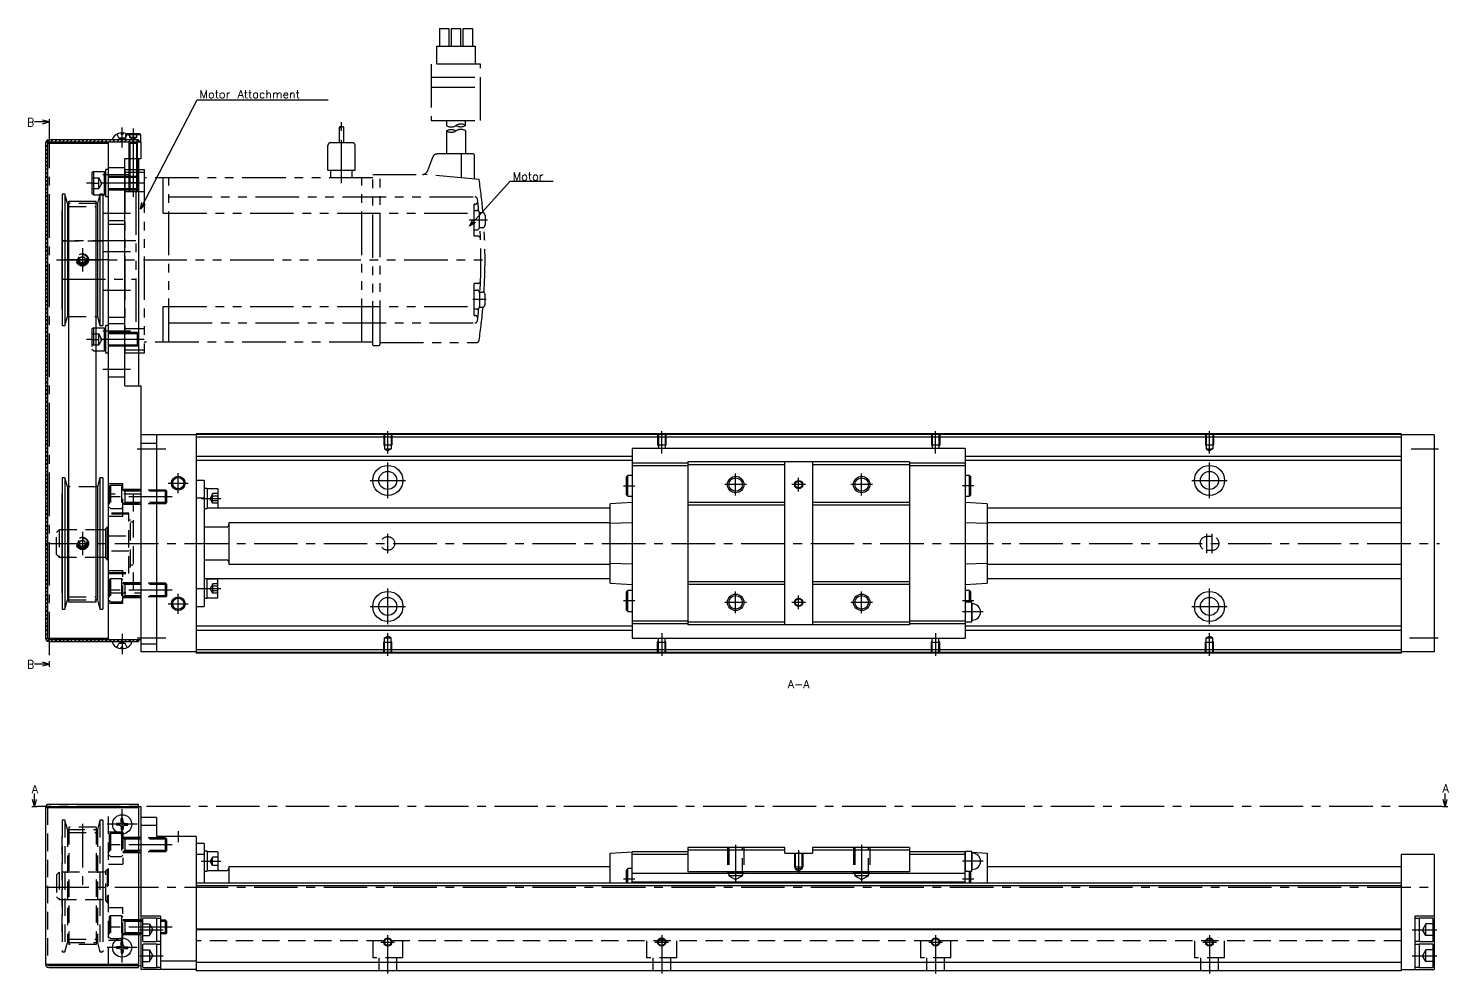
# Model space of a CAD drawing. Extents: x -2 to 836, y -8 to 353.
# Drawn here: x 317 to 836, y 8 to 353 of the extents above; entities that cross this region are included whole.
import ezdxf

# ---------------------------------------------------------------- set-up
doc = ezdxf.new("R2010")
doc.units = 0
doc.header["$LTSCALE"] = 0.5
for name, pattern in [('CENTER', [50.8, 31.75, -6.35, 6.35, -6.35]), ('DASHED', [19.05, 12.7, -6.35]), ('PHANTOM', [63.5, 31.75, -6.35, 6.35, -6.35, 6.35, -6.35])]:
    doc.linetypes.add(name, pattern=pattern)
for name, color, linetype in [('MSM_CENTER', 1, 'CENTER'), ('MSM_CONTINUOUS', 7, 'CONTINUOUS'), ('MSM_DASHED', 4, 'DASHED'), ('MSM_IMAGINARY', 6, 'PHANTOM'), ('MSM_NARROW', 5, 'CONTINUOUS'), ('MSM_PART_NUMBER', 7, 'CONTINUOUS')]:
    doc.layers.add(name, color=color, linetype=linetype)
doc.styles.get("Standard").update_dxf_attribs({"font": 'txt.shx', "height": 3, "bigfont": 'bigfont.shx'})

msp = doc.modelspace()

# ---------------------------------------------------------------- linework, layer by layer
at = {"layer": 'MSM_CENTER'}
for p, q in [((325.07, 318.37), (325.07, 122.5)), ((351.67, 310), (351.67, 317.37)), ((355.67, 317), (355.67, 295)), ((359.67, 297), (338.67, 297)), ((354.67, 300), (344.67, 300)), ((344.67, 286), (354.67, 286)), ((337.17, 273.25), (337.17, 264.75)), ((354.67, 272), (344.67, 272)), ((346.67, 269), (327.67, 269)), ((344.67, 258), (354.67, 258)), ((359.67, 240), (338.67, 240)), ((354.67, 243), (344.67, 243)), ((354.67, 229), (344.67, 229)), ((448.67, 198.29), (448.67, 206.5)), ((548.67, 198.29), (548.67, 206.5)), ((648.67, 198.29), (648.67, 206.5)), ((748.67, 198.29), (748.67, 206.5)), ((357.17, 200), (367.67, 200)), ((822.34, 200), (832.29, 200)), ((448.67, 182), (448.67, 195)), ((748.67, 182), (748.67, 195)), ((368.54, 187.5), (375.79, 187.5)), ((372.17, 183.87), (372.17, 191.12)), ((442.17, 188.5), (455.16, 188.5)), ((579.67, 187), (571.67, 187)), ((575.67, 183), (575.67, 191)), ((601.17, 187), (596.17, 187)), ((598.67, 184.5), (598.67, 189.5)), ((625.67, 187), (617.67, 187)), ((621.67, 183), (621.67, 191)), ((742.17, 188.5), (755.17, 188.5)), ((369.97, 182.5), (344.67, 182.5)), ((380.67, 181.95), (387.67, 181.95)), ((534.77, 186.5), (538.87, 186.5)), ((662.57, 186.5), (658.47, 186.5)), ((337.17, 169.75), (337.17, 161.25)), ((448.67, 162), (448.67, 169)), ((747.67, 162), (747.67, 169)), ((749.67, 162), (749.67, 169)), ((323.67, 165.5), (832.67, 165.5)), ((369.97, 148.5), (344.67, 148.5)), ((372.17, 139.87), (372.17, 147.12)), ((380.67, 149.05), (387.67, 149.05)), ((448.67, 136), (448.67, 149)), ((575.67, 140), (575.67, 148)), ((598.67, 141.5), (598.67, 146.5)), ((621.67, 140), (621.67, 148)), ((748.67, 136), (748.67, 149)), ((368.54, 143.5), (375.79, 143.5)), ((442.17, 142.5), (455.17, 142.5)), ((538.87, 144.5), (534.77, 144.5)), ((579.67, 144), (571.67, 144)), ((601.17, 144), (596.17, 144)), ((625.67, 144), (617.67, 144)), ((662.57, 144.5), (658.47, 144.5)), ((666.07, 140.5), (658.47, 140.5)), ((742.17, 142.5), (755.17, 142.5)), ((351.67, 132.5), (351.67, 125.13)), ((357.17, 131), (367.67, 131)), ((448.67, 124.5), (448.67, 132.71)), ((548.67, 132.71), (548.67, 124.5)), ((648.67, 132.71), (648.67, 124.5)), ((748.67, 124.5), (748.67, 132.71)), ((821.67, 131), (832.17, 131)), ((833.67, 69.5), (320.67, 69.5)), ((351.67, 57.5), (351.67, 68.5)), ((337.17, 63.12), (337.17, 38.5)), ((357.17, 63), (346.17, 63)), ((372.17, 60.5), (372.17, 56.5)), ((369.97, 55.5), (344.67, 55.5)), ((575.67, 55.5), (575.67, 41.8)), ((598.67, 53.5), (598.67, 45)), ((621.67, 55.5), (621.67, 41.8)), ((380.67, 49.5), (387.67, 49.5)), ((666.07, 49.5), (658.47, 49.5)), ((538.87, 43), (534.77, 43)), ((662.57, 43), (658.47, 43)), ((323.67, 40), (830.67, 40)), ((369.97, 25.5), (344.67, 25.5)), ((351.67, 12.5), (351.67, 23.5)), ((358.17, 24.5), (366.67, 24.5)), ((448.67, 8.5), (448.67, 22.5)), ((548.67, 22.5), (548.67, 8.5)), ((648.67, 22.5), (648.67, 8.5)), ((748.67, 22.5), (748.67, 8.5)), ((822.67, 24.5), (831.67, 24.5)), ((357.17, 18), (346.17, 18)), ((446.17, 20), (451.17, 20)), ((546.17, 20), (551.17, 20)), ((646.17, 20), (651.17, 20)), ((746.17, 20), (751.17, 20)), ((358.17, 15), (366.67, 15)), ((822.67, 15), (831.67, 15))]:
    msp.add_line(p, q, dxfattribs=at)
at = {"layer": 'MSM_CONTINUOUS', "extrusion": (0, 0, -1)}
for p, q in [((325.07, 319.37), (319.71, 319.37)), ((325.07, 319.37), (322.57, 320.04)), ((322.57, 318.7), (325.07, 319.37)), ((325.07, 121.5), (319.71, 121.5)), ((325.07, 121.5), (322.57, 122.17)), ((322.57, 120.83), (325.07, 121.5))]:
    msp.add_line(p, q, dxfattribs=at)
at = {"layer": 'MSM_CONTINUOUS'}
for p, q in [((325.07, 320.37), (325.07, 318.37)), ((323.67, 311.6), (323.67, 130.9)), ((324.47, 311.6), (324.47, 130.9)), ((324.47, 311.6), (346.67, 311.6)), ((357.67, 312.8), (324.87, 312.8)), ((358.67, 312), (324.87, 312)), ((346.67, 130.5), (346.67, 312)), ((348.2, 313.16), (348.17, 312.8)), ((351.34, 315.29), (351.36, 314.8)), ((351.98, 314.8), (351.36, 314.8)), ((352, 315.29), (351.98, 314.8)), ((358.12, 315), (353.41, 315)), ((358.42, 314.7), (353.93, 314.7)), ((355.13, 313.16), (355.17, 312.8)), ((357.67, 312.8), (357.67, 312)), ((357.67, 312.3), (358.42, 312.3)), ((358.12, 315), (358.42, 314.7)), ((358.12, 312), (358.42, 312.3)), ((358.42, 314.7), (358.42, 312.3)), ((358.67, 306), (358.67, 312)), ((352.67, 223), (352.67, 306)), ((352.67, 306), (358.67, 306)), ((354.17, 306), (354.17, 299.5)), ((357.17, 306), (357.17, 299.5)), ((357.67, 306), (357.67, 223)), ((341.17, 301.25), (340.67, 300.75)), ((340.67, 300.75), (340.67, 293.25)), ((341.17, 301.25), (341.17, 292.75)), ((341.17, 301.25), (345.17, 301.25)), ((345.17, 301.25), (345.17, 292.75)), ((345.17, 301.25), (345.67, 300.75)), ((345.67, 292), (345.67, 302)), ((346.67, 302), (345.67, 302)), ((357.23, 299.5), (352.67, 299.5)), ((357.23, 294.5), (357.23, 299.5)), ((357.67, 299.07), (357.23, 299.5)), ((329.73, 293), (329.73, 245)), ((330.76, 293), (329.73, 293)), ((330.76, 293), (330.76, 245)), ((331.67, 289.62), (330.76, 293)), ((332.17, 144.07), (332.17, 290.43)), ((332.17, 290.43), (342.17, 290.43)), ((341.17, 292.75), (340.67, 293.25)), ((341.17, 292.75), (343.5, 292.75)), ((342.17, 144.07), (342.17, 290.43)), ((343.57, 293), (342.67, 289.62)), ((343.57, 293), (343.57, 245)), ((344.61, 293), (343.57, 293)), ((344.61, 293), (344.61, 245)), ((344.61, 292.75), (345.17, 292.75)), ((345.17, 292.75), (345.67, 293.25)), ((346.67, 292), (345.67, 292)), ((357.23, 294.5), (352.67, 294.5)), ((357.23, 294.5), (357.67, 294.93)), ((329.67, 287), (329.67, 251)), ((329.73, 287), (329.67, 287)), ((331.67, 289.62), (331.67, 248.37)), ((332.17, 289.62), (331.67, 289.62)), ((342.67, 289.62), (342.17, 289.62)), ((342.67, 289.62), (342.67, 248.37)), ((344.67, 287), (344.61, 287)), ((344.67, 287), (344.67, 251)), ((329.67, 251), (329.73, 251)), ((344.61, 251), (344.67, 251)), ((329.73, 245), (330.76, 245)), ((330.76, 245), (331.67, 248.37)), ((331.67, 248.37), (332.17, 248.37)), ((342.17, 248.37), (342.67, 248.37)), ((342.17, 244.25), (345.17, 244.25)), ((342.67, 248.37), (343.57, 245)), ((343.57, 245), (344.61, 245)), ((345.17, 244.25), (345.17, 235.75)), ((345.17, 244.25), (345.67, 243.75)), ((345.67, 235), (345.67, 245)), ((346.67, 245), (345.67, 245)), ((357.23, 242.5), (352.67, 242.5)), ((357.67, 242.07), (357.23, 242.5)), ((357.23, 237.5), (357.23, 242.5)), ((342.17, 235.75), (345.17, 235.75)), ((345.17, 235.75), (345.67, 236.25)), ((346.67, 235), (345.67, 235)), ((357.23, 237.5), (352.67, 237.5)), ((357.23, 237.5), (357.67, 237.93)), ((352.67, 223), (358.67, 223)), ((358.67, 125.9), (358.67, 223)), ((378.67, 205.1), (358.67, 205.1)), ((364.17, 205.1), (364.17, 125.9)), ((378.67, 205.5), (378.67, 125.5)), ((818.67, 205.5), (378.67, 205.5)), ((818.67, 205.3), (378.67, 205.3)), ((818.67, 204.3), (378.67, 204.3)), ((818.67, 205.5), (818.67, 125.5)), ((830.67, 205.1), (818.67, 205.1)), ((830.67, 205.1), (830.67, 125.9)), ((358.67, 202.1), (364.17, 202.1)), ((537.87, 197.25), (378.67, 197.25)), ((537.87, 200.1), (537.87, 130.9)), ((659.47, 200.1), (537.87, 200.1)), ((659.47, 200.1), (659.47, 130.9)), ((818.67, 197.25), (659.47, 197.25)), ((537.87, 195.75), (378.67, 195.75)), ((558.17, 194.85), (537.87, 194.85)), ((558.17, 193.85), (537.87, 193.85)), ((639.17, 195.25), (558.17, 195.25)), ((558.17, 195.25), (558.17, 135.75)), ((593.57, 194.25), (558.17, 194.25)), ((593.57, 135.75), (593.57, 195.25)), ((603.77, 195.25), (603.77, 135.75)), ((639.17, 194.25), (603.77, 194.25)), ((639.17, 195.25), (639.17, 135.75)), ((659.47, 194.85), (639.17, 194.85)), ((659.47, 193.85), (639.17, 193.85)), ((818.67, 195.75), (659.47, 195.75)), ((329.73, 189.5), (329.73, 141.5)), ((330.76, 189.5), (329.73, 189.5)), ((330.76, 189.5), (330.76, 141.5)), ((331.67, 186.12), (330.76, 189.5)), ((343.57, 189.5), (342.67, 186.12)), ((343.57, 189.5), (343.57, 141.5)), ((344.61, 189.5), (343.57, 189.5)), ((344.61, 189.5), (344.61, 141.5)), ((381.67, 188.5), (378.67, 188.5)), ((381.67, 188.5), (381.67, 142.5)), ((536.27, 190.3), (535.77, 189.8)), ((535.77, 183.2), (535.77, 189.8)), ((536.27, 182.7), (536.27, 190.3)), ((537.87, 190.3), (536.27, 190.3)), ((661.07, 190.3), (659.47, 190.3)), ((661.57, 189.8), (661.07, 190.3)), ((661.07, 182.7), (661.07, 190.3)), ((661.57, 183.2), (661.57, 189.8)), ((329.67, 183.5), (329.67, 147.5)), ((329.73, 183.5), (329.67, 183.5)), ((331.67, 186.12), (331.67, 144.87)), ((332.17, 186.12), (331.67, 186.12)), ((342.67, 186.12), (342.17, 186.12)), ((342.67, 186.12), (342.67, 144.87)), ((344.67, 183.5), (344.61, 183.5)), ((344.67, 183.5), (344.67, 147.5)), ((381.67, 182.02), (378.67, 182.02)), ((382.67, 185.6), (381.67, 185.6)), ((382.67, 185.6), (382.67, 178.3)), ((386.67, 185.45), (382.67, 185.45)), ((386.67, 185.45), (386.67, 178.45)), ((535.77, 183.2), (536.27, 182.7)), ((536.27, 182.7), (537.87, 182.7)), ((659.47, 182.7), (661.07, 182.7)), ((661.07, 182.7), (661.57, 183.2)), ((381.67, 178.3), (382.67, 178.3)), ((382.67, 178.45), (386.67, 178.45)), ((529.87, 178.43), (382.67, 178.43)), ((537.87, 180.5), (529.87, 179.94)), ((529.87, 151.06), (529.87, 179.94)), ((593.57, 180.5), (558.17, 180.5)), ((593.57, 179.5), (558.17, 179.5)), ((639.17, 180.5), (603.77, 180.5)), ((639.17, 179.5), (603.77, 179.5)), ((667.47, 179.94), (659.47, 180.5)), ((667.47, 179.94), (667.47, 151.06)), ((818.67, 178.43), (667.47, 178.43)), ((346.17, 171.5), (345.67, 171)), ((346.17, 171.5), (346.17, 159.5)), ((346.67, 171.5), (346.17, 171.5)), ((389.67, 171.5), (381.67, 171.5)), ((390.67, 173), (390.67, 158)), ((529.87, 173), (390.67, 173)), ((537.87, 172.98), (529.87, 172.73)), ((667.47, 172.73), (659.47, 172.98)), ((818.67, 173), (667.47, 173)), ((345.67, 170.5), (344.67, 170.5)), ((345.67, 160), (345.67, 171)), ((344.67, 160.5), (345.67, 160.5)), ((345.67, 160), (346.17, 159.5)), ((346.17, 159.5), (346.67, 159.5)), ((381.67, 159.5), (389.67, 159.5)), ((390.67, 158), (529.87, 158)), ((529.87, 158.27), (537.87, 158.02)), ((659.47, 158.02), (667.47, 158.27)), ((667.47, 158), (818.67, 158)), ((381.67, 152.7), (382.67, 152.7)), ((382.67, 145.4), (382.67, 152.7)), ((529.87, 152.57), (382.67, 152.57)), ((382.67, 152.55), (386.67, 152.55)), ((386.67, 145.55), (386.67, 152.55)), ((529.87, 151.06), (537.87, 150.5)), ((593.57, 151.5), (558.17, 151.5)), ((593.57, 150.5), (558.17, 150.5)), ((639.17, 151.5), (603.77, 151.5)), ((639.17, 150.5), (603.77, 150.5)), ((659.47, 150.5), (667.47, 151.06)), ((818.67, 152.57), (667.47, 152.57)), ((329.67, 147.5), (329.73, 147.5)), ((344.61, 147.5), (344.67, 147.5)), ((381.67, 148.98), (378.67, 148.98)), ((382.67, 145.4), (381.67, 145.4)), ((386.67, 145.55), (382.67, 145.55)), ((536.27, 148.3), (535.77, 147.8)), ((535.77, 141.2), (535.77, 147.8)), ((536.27, 140.7), (536.27, 148.3)), ((537.87, 148.3), (536.27, 148.3)), ((661.07, 148.3), (659.47, 148.3)), ((661.57, 147.8), (661.07, 148.3)), ((661.07, 144.1), (661.07, 148.3)), ((661.57, 144.1), (661.57, 147.8)), ((329.73, 141.5), (330.76, 141.5)), ((330.76, 141.5), (331.67, 144.87)), ((331.67, 144.87), (332.17, 144.87)), ((342.17, 144.07), (332.17, 144.07)), ((342.67, 144.87), (342.17, 144.87)), ((342.67, 144.87), (343.57, 141.5)), ((343.57, 141.5), (344.61, 141.5)), ((378.67, 142.5), (381.67, 142.5)), ((535.77, 141.2), (536.27, 140.7)), ((536.27, 140.7), (537.87, 140.7)), ((659.63, 144.1), (659.47, 143.5)), ((659.63, 136.9), (659.63, 144.1)), ((661.91, 144.1), (659.63, 144.1)), ((661.91, 136.9), (661.91, 144.1)), ((662.07, 143.5), (661.91, 144.1)), ((662.07, 137.5), (662.07, 143.5)), ((537.87, 135.25), (378.67, 135.25)), ((558.17, 137.15), (537.87, 137.15)), ((558.17, 136.15), (537.87, 136.15)), ((593.57, 136.75), (558.17, 136.75)), ((639.17, 135.75), (558.17, 135.75)), ((639.17, 136.75), (603.77, 136.75)), ((659.47, 137.15), (639.17, 137.15)), ((659.47, 136.15), (639.17, 136.15)), ((659.47, 137.5), (659.63, 136.9)), ((818.67, 135.25), (659.47, 135.25)), ((659.63, 136.9), (661.91, 136.9)), ((661.91, 136.9), (662.07, 137.5)), ((324.47, 130.9), (346.67, 130.9)), ((324.87, 130.5), (358.67, 130.5)), ((324.87, 129.7), (357.67, 129.7)), ((348.2, 129.34), (348.17, 129.7)), ((355.13, 129.34), (355.17, 129.7)), ((357.67, 130.5), (357.67, 129.7)), ((537.87, 133.75), (378.67, 133.75)), ((537.87, 130.9), (659.47, 130.9)), ((818.67, 133.75), (659.47, 133.75)), ((351.34, 127.21), (351.36, 127.7)), ((351.98, 127.7), (351.36, 127.7)), ((352, 127.21), (351.98, 127.7)), ((358.67, 128.9), (364.17, 128.9)), ((378.67, 125.9), (358.67, 125.9)), ((818.67, 126.7), (378.67, 126.7)), ((818.67, 125.7), (378.67, 125.7)), ((818.67, 125.5), (378.67, 125.5)), ((830.67, 125.9), (818.67, 125.9)), ((325.07, 122.5), (325.07, 120.5)), ((319.67, 69.5), (319.67, 74.23)), ((834.67, 69.5), (834.67, 74.23)), ((318.67, 69.5), (320.67, 69.5)), ((319.67, 69.5), (319, 72)), ((320.34, 72), (319.67, 69.5)), ((323.67, 69.1), (323.67, 11.9)), ((323.67, 69.1), (357.67, 69.1)), ((324.87, 70.3), (357.67, 70.3)), ((324.87, 69.5), (358.67, 69.5)), ((346.67, 69.1), (346.67, 69.5)), ((357.67, 69.5), (357.67, 70.3)), ((357.67, 69.1), (357.67, 11.9)), ((358.67, 10), (358.67, 69.5)), ((833.67, 69.5), (835.67, 69.5)), ((834.67, 69.5), (834, 72)), ((835.34, 72), (834.67, 69.5)), ((350.74, 63.33), (349.59, 63.31)), ((350.74, 62.67), (349.59, 62.69)), ((350.74, 63.33), (351.15, 63.52)), ((350.74, 62.67), (351.15, 62.48)), ((351.34, 63.92), (351.15, 63.52)), ((351.34, 62.08), (351.15, 62.48)), ((351.34, 63.92), (351.36, 65.08)), ((352, 63.92), (351.98, 65.08)), ((352, 63.92), (352.19, 63.52)), ((352, 62.08), (352.19, 62.48)), ((352.59, 63.33), (352.19, 63.52)), ((352.59, 62.67), (352.19, 62.48)), ((352.59, 63.33), (353.74, 63.31)), ((352.59, 62.67), (353.74, 62.69)), ((364.17, 65.5), (358.67, 65.5)), ((364.17, 62.5), (358.67, 62.5)), ((364.17, 65.5), (364.17, 58.5)), ((351.34, 62.08), (351.36, 60.92)), ((352, 62.08), (351.98, 60.92)), ((378.67, 58.5), (364.17, 58.5)), ((378.67, 58.5), (378.67, 9.5)), ((381.67, 56), (378.67, 56)), ((381.67, 52), (378.67, 52)), ((381.67, 56), (381.67, 41.5)), ((382.67, 53.15), (381.67, 53.15)), ((382.67, 53.15), (382.67, 45.85)), ((386.67, 53), (382.67, 53)), ((386.67, 53), (386.67, 46)), ((529.87, 52.5), (537.87, 53)), ((529.87, 41.5), (529.87, 52.5)), ((558.17, 53), (537.87, 53)), ((537.87, 41.5), (537.87, 53)), ((558.17, 52), (537.87, 52)), ((593.57, 54.5), (558.17, 54.5)), ((558.17, 54.5), (558.17, 45.65)), ((593.57, 53.5), (558.17, 53.5)), ((593.57, 52.5), (593.57, 54.5)), ((593.57, 52.5), (603.77, 52.5)), ((603.77, 54.5), (603.77, 52.5)), ((639.17, 54.5), (603.77, 54.5)), ((639.17, 53.5), (603.77, 53.5)), ((639.17, 54.5), (639.17, 45.65)), ((659.47, 53), (639.17, 53)), ((659.47, 52), (639.17, 52)), ((659.63, 53.1), (659.47, 52.5)), ((659.47, 53), (659.6, 52.99)), ((659.47, 41.5), (659.47, 53)), ((659.63, 45.9), (659.63, 53.1)), ((661.91, 53.1), (659.63, 53.1)), ((662.07, 52.5), (661.91, 53.1)), ((661.91, 45.9), (661.91, 53.1)), ((661.97, 52.84), (667.47, 52.5)), ((662.07, 46.5), (662.07, 52.5)), ((667.47, 52.5), (667.47, 41.5)), ((830.67, 52), (818.67, 52)), ((818.67, 52), (818.67, 9.5)), ((830.67, 52), (830.67, 10)), ((390.67, 47.5), (390.67, 41.5)), ((529.87, 47.5), (390.67, 47.5)), ((536.27, 46.8), (535.77, 46.3)), ((536.27, 41.5), (536.27, 46.8)), ((537.87, 46.8), (536.27, 46.8)), ((818.67, 47.5), (667.47, 47.5)), ((818.67, 41.5), (378.67, 41.5)), ((381.67, 45.85), (382.67, 45.85)), ((389.67, 46), (382.67, 46)), ((535.77, 41.5), (535.77, 46.3)), ((659.47, 45), (537.87, 45)), ((659.47, 41.9), (537.87, 41.9)), ((639.17, 45.65), (558.17, 45.65)), ((659.47, 46.5), (659.63, 45.9)), ((659.63, 45.9), (661.91, 45.9)), ((661.07, 41.5), (661.07, 45.9)), ((661.57, 41.5), (661.57, 45.9)), ((661.91, 45.9), (662.07, 46.5)), ((818.67, 40.5), (378.67, 40.5)), ((365.67, 29.5), (358.67, 29.5)), ((359.17, 28.5), (359.17, 20.5)), ((364.17, 28.75), (359.42, 28.75)), ((364.17, 28.75), (364.17, 20.25)), ((365.67, 28.65), (364.17, 28.65)), ((365.67, 29.5), (365.67, 10)), ((823.67, 29.5), (823.67, 10)), ((830.67, 29.5), (823.67, 29.5)), ((825.17, 28.65), (823.67, 28.65)), ((830.17, 28.75), (825.17, 28.75)), ((825.17, 28.75), (825.17, 20.25)), ((830.17, 28.75), (830.17, 20.25)), ((818.67, 24.7), (378.67, 24.7)), ((818.67, 24.5), (378.67, 24.5)), ((350.74, 18.33), (349.59, 18.31)), ((350.74, 17.67), (349.59, 17.69)), ((350.74, 18.33), (351.15, 18.52)), ((350.74, 17.67), (351.15, 17.48)), ((351.34, 18.92), (351.15, 18.52)), ((351.34, 17.08), (351.15, 17.48)), ((351.34, 18.92), (351.36, 20.08)), ((351.34, 17.08), (351.36, 15.92)), ((352, 18.92), (351.98, 20.08)), ((352, 17.08), (351.98, 15.92)), ((352, 18.92), (352.19, 18.52)), ((352, 17.08), (352.19, 17.48)), ((352.59, 18.33), (352.19, 18.52)), ((352.59, 17.67), (352.19, 17.48)), ((352.59, 18.33), (353.74, 18.31)), ((352.59, 17.67), (353.74, 17.69)), ((359.17, 19), (359.17, 11)), ((359.42, 20.25), (364.17, 20.25)), ((364.17, 19.25), (359.42, 19.25)), ((364.17, 20.35), (365.67, 20.35)), ((364.17, 19.25), (364.17, 10.75)), ((365.67, 19.15), (364.17, 19.15)), ((823.67, 20.35), (825.17, 20.35)), ((825.17, 19.15), (823.67, 19.15)), ((825.17, 20.25), (830.17, 20.25)), ((830.17, 19.25), (825.17, 19.25)), ((825.17, 19.25), (825.17, 10.75)), ((830.17, 19.25), (830.17, 10.75)), ((323.67, 11.9), (357.67, 11.9)), ((324.87, 11.5), (358.67, 11.5)), ((324.87, 10.7), (357.67, 10.7)), ((346.67, 11.5), (346.67, 11.9)), ((357.67, 10.7), (357.67, 11.5)), ((359.42, 10.75), (364.17, 10.75)), ((364.17, 10.85), (365.67, 10.85)), ((378.67, 13), (365.67, 13)), ((818.67, 12.5), (378.67, 12.5)), ((823.67, 10.85), (825.17, 10.85)), ((825.17, 10.75), (830.17, 10.75)), ((378.67, 10), (358.67, 10)), ((818.67, 9.5), (378.67, 9.5)), ((818.67, 10), (830.67, 10))]:
    msp.add_line(p, q, dxfattribs=at)
for centre, radius in [((448.67, 188.5), 5.5), ((748.67, 188.5), 5.5), ((372.17, 187.5), 2.07), ((448.67, 188.5), 3.3), ((575.67, 187), 2.46), ((598.67, 187), 1.23), ((621.67, 187), 2.46), ((748.67, 188.5), 3.3), ((372.17, 143.5), 2.07), ((448.67, 142.5), 5.5), ((448.67, 142.5), 3.3), ((575.67, 144), 2.46), ((598.67, 144), 1.23), ((621.67, 144), 2.46), ((748.67, 142.5), 5.5), ((748.67, 142.5), 3.3), ((351.67, 63), 3.5), ((351.67, 18), 3.5), ((448.67, 20), 1.23), ((548.67, 20), 1.23), ((648.67, 20), 1.23), ((748.67, 20), 1.23)]:
    msp.add_circle(centre, radius, dxfattribs=at)
for centre, radius, start, end in [((324.87, 311.6), 1.2, 90, 180), ((324.87, 311.6), 0.4, 90, 180), ((349.29, 313.07), 1.1, 144.8906, 175), ((351.67, 311.4), 4, 97.4656, 144.8906), ((351.14, 315.06), 0.305, 49.0368, 87.9309), ((352.2, 315.06), 0.305, 92.0691, 130.9632), ((351.67, 311.4), 4, 35.1094, 82.5344), ((354.04, 313.07), 1.1, 5, 35.1094), ((389.67, 172.5), 1, 270, 0), ((389.67, 158.5), 1, 0, 90), ((662.07, 140.5), 3, 270, 90), ((324.87, 130.9), 1.2, 180, 270), ((324.87, 130.9), 0.4, 180, 270), ((349.29, 129.43), 1.1, 185, 215.1094), ((351.67, 131.1), 4, 215.1094, 262.5344), ((351.14, 127.44), 0.305, 272.0691, 310.9632), ((352.2, 127.44), 0.305, 229.0368, 267.9309), ((351.67, 131.1), 4, 277.4656, 324.8906), ((354.04, 129.43), 1.1, 324.8906, 355), ((324.87, 69.1), 1.2, 90, 180), ((324.87, 69.1), 0.4, 90, 180), ((351.67, 63), 2.1, 171.4911, 188.5089), ((351.67, 63), 2.1, 81.4911, 98.5089), ((351.67, 63), 2.1, 351.4911, 8.5089), ((351.67, 63), 2.1, 261.4911, 278.5089), ((662.07, 49.5), 3, 270, 90), ((389.67, 47), 1, 270, 0), ((359.42, 28.5), 0.25, 90, 180), ((351.67, 18), 2.1, 171.4911, 188.5089), ((351.67, 18), 2.1, 81.4911, 98.5089), ((351.67, 18), 2.1, 261.4911, 278.5089), ((351.67, 18), 2.1, 351.4911, 8.5089), ((359.42, 20.5), 0.25, 180, 270), ((359.42, 19), 0.25, 90, 180), ((324.87, 11.9), 1.2, 180, 270), ((324.87, 11.9), 0.4, 180, 270), ((359.42, 11), 0.25, 180, 270)]:
    msp.add_arc(centre, radius, start, end, dxfattribs=at)
at = {"layer": 'MSM_DASHED'}
for p, q in [((349.8, 314.94), (350.52, 313.47)), ((351.67, 312.86), (350.52, 313.47)), ((352.81, 313.47), (350.52, 313.47)), ((351.67, 312.86), (352.81, 313.47)), ((353.54, 314.94), (352.81, 313.47)), ((352.92, 314.7), (353.22, 315)), ((353.93, 314.7), (352.92, 314.7)), ((352.92, 314.7), (352.92, 312.8)), ((353.41, 315), (353.22, 315)), ((354.15, 311.95), (354.44, 311.46)), ((354.17, 311.9), (354.17, 306)), ((357.17, 311.46), (354.17, 311.46)), ((354.42, 315), (354.42, 313.7)), ((356.92, 313.7), (354.42, 313.7)), ((355.67, 312.98), (354.42, 313.7)), ((354.44, 311.46), (354.44, 306)), ((355.67, 315), (355.67, 313.7)), ((356.92, 313.7), (355.67, 312.98)), ((357.18, 311.95), (356.9, 311.46)), ((356.9, 311.46), (356.9, 306)), ((356.92, 315), (356.92, 313.7)), ((357.17, 311.9), (357.17, 306)), ((352.67, 302.65), (346.67, 302.65)), ((340.67, 299), (343.17, 299)), ((340.67, 297), (343.17, 297)), ((344.32, 297), (343.17, 299)), ((343.17, 295), (343.17, 299)), ((344.32, 297), (343.17, 295)), ((352.67, 299.5), (346.67, 299.5)), ((352.67, 299.07), (346.67, 299.07)), ((354.17, 299.5), (354.17, 297.27)), ((354.44, 297), (354.17, 297.27)), ((354.17, 297.27), (357.17, 297.27)), ((354.44, 299.5), (354.44, 297)), ((356.9, 297), (354.44, 297)), ((356.9, 299.5), (356.9, 297)), ((357.17, 297.27), (356.9, 297)), ((357.17, 299.5), (357.17, 297.27)), ((340.67, 295), (343.17, 295)), ((343.5, 292.75), (344.61, 292.75)), ((352.67, 294.93), (346.67, 294.93)), ((352.67, 294.5), (346.67, 294.5)), ((342.17, 289.62), (332.17, 289.62)), ((332.17, 288.49), (342.17, 288.49)), ((346.67, 283.35), (352.67, 283.35)), ((346.67, 282), (352.67, 282)), ((329.67, 276), (344.67, 276)), ((337.17, 270.15), (336.17, 269.58)), ((338.17, 269.58), (337.17, 270.15)), ((336.17, 269.58), (336.17, 268.42)), ((336.17, 268.42), (337.17, 267.85)), ((337.17, 267.85), (338.17, 268.42)), ((338.17, 268.42), (338.17, 269.58)), ((329.67, 262), (344.67, 262)), ((332.17, 248.37), (342.17, 248.37)), ((341.17, 244.25), (340.67, 243.75)), ((340.67, 243.75), (340.67, 236.25)), ((341.17, 244.25), (341.17, 235.75)), ((341.17, 244.25), (342.17, 244.25)), ((352.67, 248), (346.67, 248)), ((352.67, 245.65), (346.67, 245.65)), ((340.67, 242), (343.17, 242)), ((340.67, 240), (343.17, 240)), ((344.32, 240), (343.17, 242)), ((343.17, 238), (343.17, 242)), ((344.32, 240), (343.17, 238)), ((352.67, 242.5), (346.67, 242.5)), ((352.67, 242.07), (346.67, 242.07)), ((340.67, 238), (343.17, 238)), ((341.17, 235.75), (340.67, 236.25)), ((341.17, 235.75), (342.17, 235.75)), ((352.67, 237.93), (346.67, 237.93)), ((352.67, 237.5), (346.67, 237.5)), ((346.67, 226.35), (352.67, 226.35)), ((447.17, 205.5), (447.17, 201.5)), ((447.44, 205.5), (447.44, 200)), ((449.9, 205.5), (449.9, 200)), ((450.17, 205.5), (450.17, 201.5)), ((547.17, 205.5), (547.17, 201.5)), ((547.44, 205.5), (547.44, 200.1)), ((549.9, 205.5), (549.9, 200.1)), ((550.17, 205.5), (550.17, 201.5)), ((647.17, 205.5), (647.17, 201.5)), ((647.44, 205.5), (647.44, 200.1)), ((649.9, 205.5), (649.9, 200.1)), ((650.17, 205.5), (650.17, 201.5)), ((747.17, 205.5), (747.17, 201.5)), ((747.44, 205.5), (747.44, 200)), ((749.9, 205.5), (749.9, 200)), ((750.17, 205.5), (750.17, 201.5)), ((447.17, 201.5), (447.44, 201.03)), ((447.17, 201.5), (450.17, 201.5)), ((447.44, 200), (448.67, 199.29)), ((447.44, 200), (449.9, 200)), ((449.9, 200), (448.67, 199.29)), ((450.17, 201.5), (449.9, 201.03)), ((547.17, 201.5), (550.17, 201.5)), ((547.17, 201.5), (547.44, 201.03)), ((550.17, 201.5), (549.9, 201.03)), ((647.17, 201.5), (650.17, 201.5)), ((647.17, 201.5), (647.44, 201.03)), ((650.17, 201.5), (649.9, 201.03)), ((747.17, 201.5), (750.17, 201.5)), ((747.17, 201.5), (747.44, 201.03)), ((747.44, 200), (749.9, 200)), ((747.44, 200), (748.67, 199.29)), ((749.9, 200), (748.67, 199.29)), ((750.17, 201.5), (749.9, 201.03)), ((351.97, 187.25), (346.67, 187.25)), ((347.47, 186.75), (346.97, 186.25)), ((347.47, 186.75), (347.47, 178.25)), ((347.47, 186.75), (351.47, 186.75)), ((351.47, 186.75), (351.47, 178.25)), ((351.47, 186.75), (351.97, 186.25)), ((351.97, 175.38), (351.97, 187.25)), ((342.17, 186.12), (332.17, 186.12)), ((358.67, 183.5), (346.67, 183.5)), ((346.97, 186.25), (346.97, 178.75)), ((358.67, 185.25), (351.97, 185.25)), ((367.53, 185), (351.97, 185)), ((351.97, 185), (352.72, 184.57)), ((352.72, 185), (352.72, 180)), ((367.97, 184.57), (352.72, 184.57)), ((355.67, 183.5), (355.67, 147.5)), ((367.97, 184.57), (367.53, 185)), ((367.53, 180), (367.53, 185)), ((367.97, 180.43), (367.97, 184.57)), ((384.67, 183.45), (383.8, 181.95)), ((384.67, 180.45), (383.8, 181.95)), ((384.67, 180.22), (384.67, 183.69)), ((386.67, 183.69), (384.67, 183.69)), ((386.67, 182.82), (384.67, 182.82)), ((354.17, 176.5), (346.67, 176.5)), ((347.47, 178.25), (346.97, 178.75)), ((347.47, 178.25), (351.47, 178.25)), ((351.47, 178.25), (351.97, 178.75)), ((351.97, 180), (352.72, 180.43)), ((367.53, 180), (351.97, 180)), ((358.67, 179.75), (351.97, 179.75)), ((367.97, 180.43), (352.72, 180.43)), ((354.17, 154.5), (354.17, 176.5)), ((367.53, 180), (367.97, 180.43)), ((386.67, 181.09), (384.67, 181.09)), ((386.67, 180.22), (384.67, 180.22)), ((354.17, 176.14), (346.67, 176.14)), ((351.97, 175.38), (346.67, 175.38)), ((354.67, 174), (354.17, 174)), ((354.67, 157), (354.67, 174)), ((355.67, 173.25), (354.67, 173.25)), ((327.67, 169.5), (328.67, 170.5)), ((327.67, 161.5), (327.67, 169.5)), ((344.67, 170.5), (328.67, 170.5)), ((328.67, 170.5), (328.67, 160.5)), ((337.17, 166.65), (336.17, 166.08)), ((336.17, 166.08), (336.17, 164.92)), ((338.17, 166.08), (337.17, 166.65)), ((338.17, 164.92), (338.17, 166.08)), ((346.67, 168.3), (354.17, 168.3)), ((749.67, 168), (747.67, 168)), ((327.67, 161.5), (328.67, 160.5)), ((336.17, 164.92), (337.17, 164.35)), ((337.17, 164.35), (338.17, 164.92)), ((354.17, 162.7), (346.67, 162.7)), ((747.67, 163), (749.67, 163)), ((328.67, 160.5), (344.67, 160.5)), ((346.67, 155.62), (351.97, 155.62)), ((351.97, 143.75), (351.97, 155.62)), ((354.17, 157), (354.67, 157)), ((354.67, 157.75), (355.67, 157.75)), ((346.67, 154.86), (354.17, 154.86)), ((346.67, 154.5), (354.17, 154.5)), ((347.47, 152.75), (346.97, 152.25)), ((346.97, 152.25), (346.97, 144.75)), ((347.47, 152.75), (351.47, 152.75)), ((347.47, 152.75), (347.47, 144.25)), ((351.47, 152.75), (351.47, 144.25)), ((351.47, 152.75), (351.97, 152.25)), ((351.97, 151.25), (358.67, 151.25)), ((367.53, 151), (351.97, 151)), ((351.97, 151), (352.72, 150.57)), ((352.72, 151), (352.72, 146)), ((367.97, 150.57), (352.72, 150.57)), ((367.53, 146), (367.53, 151)), ((367.97, 150.57), (367.53, 151)), ((367.97, 146.43), (367.97, 150.57)), ((384.67, 150.55), (383.8, 149.05)), ((384.67, 150.78), (384.67, 147.31)), ((386.67, 150.78), (384.67, 150.78)), ((332.17, 146.01), (342.17, 146.01)), ((346.67, 147.5), (358.67, 147.5)), ((351.97, 146), (352.72, 146.43)), ((367.53, 146), (351.97, 146)), ((351.97, 145.75), (358.67, 145.75)), ((367.97, 146.43), (352.72, 146.43)), ((367.53, 146), (367.97, 146.43)), ((384.67, 147.55), (383.8, 149.05)), ((386.67, 149.91), (384.67, 149.91)), ((386.67, 148.18), (384.67, 148.18)), ((386.67, 147.31), (384.67, 147.31)), ((332.17, 144.87), (342.17, 144.87)), ((346.67, 143.75), (351.97, 143.75)), ((347.47, 144.25), (346.97, 144.75)), ((347.47, 144.25), (351.47, 144.25)), ((351.47, 144.25), (351.97, 144.75)), ((351.67, 129.64), (350.52, 129.03)), ((351.67, 129.64), (352.81, 129.03)), ((447.17, 129.5), (447.44, 129.97)), ((447.44, 131), (448.67, 131.71)), ((447.44, 125.5), (447.44, 131)), ((447.44, 131), (449.9, 131)), ((449.9, 131), (448.67, 131.71)), ((449.9, 125.5), (449.9, 131)), ((450.17, 129.5), (449.9, 129.97)), ((547.17, 129.5), (547.44, 129.97)), ((547.44, 125.5), (547.44, 130.9)), ((549.9, 125.5), (549.9, 130.9)), ((550.17, 129.5), (549.9, 129.97)), ((647.17, 129.5), (647.44, 129.97)), ((647.44, 125.5), (647.44, 130.9)), ((649.9, 125.5), (649.9, 130.9)), ((650.17, 129.5), (649.9, 129.97)), ((747.17, 129.5), (747.44, 129.97)), ((747.44, 131), (748.67, 131.71)), ((747.44, 131), (749.9, 131)), ((747.44, 125.5), (747.44, 131)), ((749.9, 131), (748.67, 131.71)), ((749.9, 125.5), (749.9, 131)), ((750.17, 129.5), (749.9, 129.97)), ((349.8, 127.56), (350.52, 129.03)), ((352.81, 129.03), (350.52, 129.03)), ((353.54, 127.56), (352.81, 129.03)), ((447.17, 125.5), (447.17, 129.5)), ((447.17, 129.5), (450.17, 129.5)), ((450.17, 125.5), (450.17, 129.5)), ((547.17, 129.5), (550.17, 129.5)), ((547.17, 125.5), (547.17, 129.5)), ((550.17, 125.5), (550.17, 129.5)), ((647.17, 129.5), (650.17, 129.5)), ((647.17, 125.5), (647.17, 129.5)), ((650.17, 125.5), (650.17, 129.5)), ((747.17, 129.5), (750.17, 129.5)), ((747.17, 125.5), (747.17, 129.5)), ((750.17, 125.5), (750.17, 129.5)), ((324.47, 69.1), (324.47, 11.9)), ((346.67, 11.9), (346.67, 69.1)), ((329.73, 64.5), (329.73, 16.5)), ((330.76, 64.5), (329.73, 64.5)), ((330.76, 64.5), (330.76, 16.5)), ((331.67, 61.12), (330.76, 64.5)), ((343.57, 64.5), (342.67, 61.12)), ((343.57, 64.5), (343.57, 16.5)), ((344.61, 64.5), (343.57, 64.5)), ((344.61, 64.5), (344.61, 16.5)), ((329.67, 58.5), (329.67, 22.5)), ((329.73, 58.5), (329.67, 58.5)), ((331.67, 61.12), (331.67, 19.88)), ((331.67, 61.12), (342.67, 61.12)), ((332.17, 61.93), (332.17, 19.07)), ((342.17, 61.93), (332.17, 61.93)), ((332.17, 59.99), (342.17, 59.99)), ((342.17, 61.93), (342.17, 19.07)), ((342.67, 61.12), (342.67, 19.88)), ((344.67, 58.5), (344.61, 58.5)), ((344.67, 58.5), (344.67, 22.5)), ((346.67, 60.25), (351.97, 60.25)), ((347.47, 59.75), (346.97, 59.25)), ((346.97, 59.25), (346.97, 51.75)), ((347.47, 59.75), (347.47, 51.25)), ((347.47, 59.75), (351.47, 59.75)), ((351.47, 59.75), (351.47, 51.25)), ((351.47, 59.75), (351.97, 59.25)), ((351.97, 60.25), (351.97, 48.43)), ((351.97, 58.25), (358.67, 58.25)), ((367.53, 58), (351.97, 58)), ((351.97, 58), (352.72, 57.57)), ((352.72, 58), (352.72, 53)), ((367.97, 57.57), (352.72, 57.57)), ((367.53, 53), (367.53, 58)), ((367.97, 57.57), (367.53, 58)), ((367.97, 53.43), (367.97, 57.57)), ((351.97, 53), (352.72, 53.43)), ((367.53, 53), (351.97, 53)), ((351.97, 52.75), (358.67, 52.75)), ((367.97, 53.43), (352.72, 53.43)), ((367.53, 53), (367.97, 53.43)), ((572.67, 54.5), (572.67, 45.5)), ((573.21, 54.5), (573.21, 44.22)), ((578.12, 44.22), (578.12, 54.5)), ((578.67, 54.5), (578.67, 45.5)), ((597.17, 52.5), (597.17, 47.5)), ((597.44, 52.5), (597.44, 46.71)), ((599.9, 46.71), (599.9, 52.5)), ((600.17, 52.5), (600.17, 47.5)), ((618.67, 54.5), (618.67, 45.5)), ((619.21, 54.5), (619.21, 44.22)), ((624.12, 44.22), (624.12, 54.5)), ((624.67, 54.5), (624.67, 45.5)), ((346.67, 48.43), (351.97, 48.43)), ((347.47, 51.25), (346.97, 51.75)), ((347.47, 51.25), (351.47, 51.25)), ((351.47, 51.25), (351.97, 51.75)), ((384.67, 51), (383.8, 49.5)), ((384.67, 48), (383.8, 49.5)), ((384.67, 48), (384.67, 51)), ((386.67, 51), (384.67, 51)), ((384.67, 49.5), (386.67, 49.5)), ((386.67, 48), (384.67, 48)), ((597.17, 47.5), (600.17, 47.5)), ((597.17, 47.5), (597.44, 47.03)), ((597.44, 46.71), (598.67, 46)), ((599.9, 46.71), (597.44, 46.71)), ((598.67, 46), (599.9, 46.71)), ((600.17, 47.5), (599.9, 47.03)), ((328.67, 45.5), (327.67, 44.5)), ((327.67, 44.5), (327.67, 36.5)), ((345.67, 45.5), (328.67, 45.5)), ((328.67, 45.5), (328.67, 35.5)), ((346.17, 46.5), (345.67, 46)), ((345.67, 35), (345.67, 46)), ((346.17, 46.5), (346.17, 34.5)), ((346.67, 46.5), (346.17, 46.5)), ((572.67, 45.5), (578.67, 45.5)), ((572.67, 45.5), (573.21, 44.56)), ((573.21, 44.22), (575.67, 42.8)), ((578.12, 44.22), (573.21, 44.22)), ((575.67, 42.8), (578.12, 44.22)), ((578.67, 45.5), (578.12, 44.56)), ((618.67, 45.5), (624.67, 45.5)), ((618.67, 45.5), (619.21, 44.56)), ((619.21, 44.22), (621.67, 42.8)), ((624.12, 44.22), (619.21, 44.22)), ((621.67, 42.8), (624.12, 44.22)), ((624.67, 45.5), (624.12, 44.56)), ((327.67, 36.5), (328.67, 35.5)), ((328.67, 35.5), (345.67, 35.5)), ((345.67, 35), (346.17, 34.5)), ((346.17, 34.5), (346.67, 34.5)), ((346.67, 32.57), (351.97, 32.57)), ((351.97, 20.75), (351.97, 32.57)), ((347.47, 29.75), (346.97, 29.25)), ((346.97, 29.25), (346.97, 21.75)), ((347.47, 29.75), (347.47, 21.25)), ((347.47, 29.75), (351.47, 29.75)), ((351.47, 29.75), (351.47, 21.25)), ((351.47, 29.75), (351.97, 29.25)), ((351.97, 28.25), (358.67, 28.25)), ((359.17, 28), (351.97, 28)), ((351.97, 28), (352.72, 27.57)), ((352.72, 28), (352.72, 23)), ((359.17, 27.57), (352.72, 27.57)), ((359.17, 26.62), (361.67, 26.62)), ((361.67, 26.62), (361.67, 22.38)), ((361.67, 26.62), (362.89, 24.5)), ((367.53, 28), (365.67, 28)), ((367.97, 27.57), (365.67, 27.57)), ((367.53, 23), (367.53, 28)), ((367.97, 27.57), (367.53, 28)), ((367.97, 23.43), (367.97, 27.57)), ((827.67, 26.62), (826.44, 24.5)), ((830.17, 26.62), (827.67, 26.62)), ((827.67, 22.38), (827.67, 26.62)), ((329.67, 22.5), (329.73, 22.5)), ((332.17, 21.01), (342.17, 21.01)), ((344.61, 22.5), (344.67, 22.5)), ((346.67, 20.75), (351.97, 20.75)), ((347.47, 21.25), (346.97, 21.75)), ((347.47, 21.25), (351.47, 21.25)), ((351.47, 21.25), (351.97, 21.75)), ((351.97, 23), (352.72, 23.43)), ((359.17, 23), (351.97, 23)), ((351.97, 22.75), (358.67, 22.75)), ((359.17, 23.43), (352.72, 23.43)), ((359.17, 24.5), (361.67, 24.5)), ((359.17, 22.38), (361.67, 22.38)), ((361.67, 22.38), (362.89, 24.5)), ((367.97, 23.43), (365.67, 23.43)), ((367.53, 23), (365.67, 23)), ((367.53, 23), (367.97, 23.43)), ((818.67, 24.7), (378.67, 24.7)), ((818.67, 24.5), (378.67, 24.5)), ((827.67, 22.38), (826.44, 24.5)), ((827.67, 24.5), (830.17, 24.5)), ((830.17, 22.38), (827.67, 22.38)), ((329.73, 16.5), (330.76, 16.5)), ((330.76, 16.5), (331.67, 19.88)), ((331.67, 19.88), (342.67, 19.88)), ((342.17, 19.07), (332.17, 19.07)), ((342.67, 19.88), (343.57, 16.5)), ((343.57, 16.5), (344.61, 16.5)), ((359.17, 17.12), (361.67, 17.12)), ((361.67, 17.12), (362.89, 15)), ((361.67, 17.12), (361.67, 12.88)), ((818.67, 20.5), (378.67, 20.5)), ((443.17, 20.5), (443.17, 14.2)), ((454.17, 14.2), (454.17, 20.5)), ((543.17, 20.5), (543.17, 14.2)), ((554.17, 14.2), (554.17, 20.5)), ((643.17, 20.5), (643.17, 14.2)), ((654.17, 14.2), (654.17, 20.5)), ((743.17, 20.5), (743.17, 14.2)), ((754.17, 14.2), (754.17, 20.5)), ((827.67, 17.12), (826.44, 15)), ((827.67, 12.88), (827.67, 17.12)), ((830.17, 17.12), (827.67, 17.12)), ((359.17, 15), (361.67, 15)), ((359.17, 12.88), (361.67, 12.88)), ((361.67, 12.88), (362.89, 15)), ((454.17, 14.2), (443.17, 14.2)), ((445.37, 14.2), (445.37, 9.5)), ((451.97, 9.5), (451.97, 14.2)), ((554.17, 14.2), (543.17, 14.2)), ((545.37, 14.2), (545.37, 9.5)), ((551.97, 9.5), (551.97, 14.2)), ((654.17, 14.2), (643.17, 14.2)), ((645.37, 14.2), (645.37, 9.5)), ((651.97, 9.5), (651.97, 14.2)), ((754.17, 14.2), (743.17, 14.2)), ((745.37, 14.2), (745.37, 9.5)), ((751.97, 9.5), (751.97, 14.2)), ((827.67, 12.88), (826.44, 15)), ((827.67, 15), (830.17, 15)), ((830.17, 12.88), (827.67, 12.88))]:
    msp.add_line(p, q, dxfattribs=at)
for centre, radius in [((337.17, 269), 2.25), ((337.17, 269), 2), ((337.17, 269), 1.62), ((337.17, 269), 1.15), ((337.17, 165.5), 2.25), ((337.17, 165.5), 2), ((337.17, 165.5), 1.62), ((337.17, 165.5), 1.15), ((448.67, 165.5), 2.5)]:
    msp.add_circle(centre, radius, dxfattribs=at)
for centre, radius, start, end in [((354.07, 311.9), 0.1, 0, 90), ((357.27, 311.9), 0.1, 90, 180), ((747.67, 165.5), 2.5, 90, 270), ((749.67, 165.5), 2.5, 270, 90)]:
    msp.add_arc(centre, radius, start, end, dxfattribs=at)
at = {"layer": 'MSM_IMAGINARY'}
for p, q in [((467.56, 353.49), (467.56, 346.99)), ((467.56, 353.49), (470.96, 353.49)), ((470.96, 353.49), (470.96, 346.99)), ((471.86, 353.49), (475.26, 353.49)), ((471.86, 353.49), (471.86, 346.99)), ((475.26, 353.49), (475.26, 346.99)), ((476.16, 346.99), (476.16, 353.49)), ((476.16, 353.49), (479.56, 353.49)), ((479.56, 353.49), (479.56, 346.99)), ((466.56, 346.99), (480.56, 346.99)), ((466.56, 340.49), (466.56, 346.99)), ((480.56, 346.99), (480.56, 340.49)), ((464.56, 340.49), (464.56, 319.88)), ((482.56, 340.49), (464.56, 340.49)), ((482.56, 319.88), (482.56, 340.49)), ((464.56, 335.65), (482.56, 335.65)), ((464.56, 332.05), (482.56, 332.05)), ((430.92, 317.44), (430.92, 311.8)), ((431.77, 297), (431.77, 319.55)), ((432.62, 311.8), (432.62, 317.44)), ((464.56, 319.88), (482.56, 319.88)), ((470.06, 319.88), (470.06, 318.08)), ((477.06, 318.08), (477.06, 319.88)), ((427.82, 311.8), (435.72, 311.8)), ((470.07, 316.05), (470.07, 307.7)), ((477.07, 316.05), (477.07, 307.7)), ((426.82, 301.8), (426.82, 310.8)), ((436.72, 301.8), (436.72, 310.8)), ((464.99, 306.38), (463.22, 301.52)), ((479.57, 307.7), (466.87, 307.7)), ((475.57, 298.96), (475.57, 307.7)), ((480.37, 298.54), (480.37, 306.9)), ((352.67, 302), (352.67, 235)), ((352.67, 302), (359.67, 302)), ((352.67, 301), (359.67, 301)), ((354.17, 302), (354.17, 294)), ((354.44, 302), (354.44, 294)), ((355.67, 304), (355.67, 292)), ((356.9, 302), (356.9, 294)), ((357.17, 302), (357.17, 294)), ((359.67, 302), (359.67, 235)), ((426.82, 301.8), (436.72, 301.8)), ((427.87, 299), (427.87, 301.8)), ((435.67, 299), (435.67, 301.8)), ((443.17, 299), (359.67, 299)), ((366.67, 286), (366.67, 299)), ((368.67, 239), (368.67, 299)), ((439.17, 239), (439.17, 299)), ((443.17, 238), (443.17, 300.2)), ((443.17, 300.2), (461.34, 300.2)), ((445.87, 238.3), (445.87, 300.2)), ((481.99, 298.39), (461.34, 300.2)), ((352.67, 294), (359.67, 294)), ((356.67, 294), (356.67, 244)), ((368.67, 292), (480.44, 292)), ((366.67, 286), (480.17, 286)), ((480.17, 277.68), (480.17, 289.17)), ((480.17, 287), (481.17, 287)), ((482.13, 286.25), (483.17, 286.25)), ((482.17, 281), (482.17, 286)), ((484.17, 285.25), (484.17, 281.75)), ((485.12, 283.5), (478.39, 283.5)), ((480.17, 280), (481.17, 280)), ((483.17, 280.75), (482.13, 280.75)), ((329.67, 276), (329.67, 262)), ((356.67, 276), (329.67, 276)), ((481.52, 277.68), (480.17, 277.68)), ((327.67, 269), (486.17, 269)), ((329.67, 262), (356.67, 262)), ((481.52, 260.43), (480.17, 260.43)), ((480.17, 248.68), (480.17, 260.43)), ((484.57, 254.5), (479.69, 254.5)), ((480.17, 258), (481.17, 258)), ((482.17, 257.25), (483.17, 257.25)), ((482.17, 257), (482.17, 252)), ((484.17, 252.75), (484.17, 256.25)), ((366.67, 239), (366.67, 252)), ((366.67, 252), (480.17, 252)), ((481.17, 251), (480.17, 251)), ((482.15, 251.75), (483.17, 251.75)), ((352.67, 244), (359.67, 244)), ((368.67, 246), (480.44, 246)), ((480.17, 248.68), (480.51, 248.68)), ((443.17, 239), (359.67, 239)), ((445.87, 238.8), (481.01, 238.8)), ((359.67, 236), (352.67, 236)), ((359.67, 235), (352.67, 235)), ((443.37, 237.8), (445.37, 237.8))]:
    msp.add_line(p, q, dxfattribs=at)
for centre, radius, start, end in [((431.34, 316.7), 0.85, 60.001, 119.999), ((431.34, 318.17), 0.85, 240.001, 299.999), ((432.19, 316.7), 0.85, 59.9987, 119.999), ((471.81, 320.52), 3, 234.3132, 305.6839), ((471.82, 313.02), 3.5, 60.0015, 120.0015), ((475.31, 315.05), 3.5, 60.0014, 120.0014), ((475.31, 321.12), 3.5, 240.0015, 300.0015), ((475.32, 313.62), 3, 54.3132, 125.6839), ((427.82, 310.8), 1, 90, 180), ((435.72, 310.8), 1, 360, 90), ((471.82, 319.08), 3.5, 240.0014, 300.0014), ((466.87, 305.7), 2, 90, 160), ((479.57, 306.9), 0.8, 360, 90), ((461.34, 302.2), 2, 270, 340), ((284.17, 269), 200, 4.9382, 8.451), ((480.51, 290.36), 1, 263.235, 6.2088), ((480.44, 291), 1, 6.3954, 90), ((284.17, 269), 198.5, 5.1173, 6.3956), ((480.37, 289.17), 0.2, 83.235, 180), ((481.17, 286), 1, 360, 90), ((483.17, 285.25), 1, 360, 90), ((481.17, 281), 1, 270, 360), ((284.17, 269), 198.5, 356.6065, 3.3935), ((483.17, 281.75), 1, 270, 360), ((284.17, 269), 200, 356.5653, 3.4347), ((481.52, 276.68), 1, 2.2282, 90), ((481.52, 261.43), 1, 270, 357.8025), ((481.17, 257), 1, 360, 90), ((483.17, 256.25), 1, 360, 90), ((481.17, 252), 1, 270, 360), ((284.17, 269), 198.5, 353.6044, 354.8827), ((284.17, 269), 200, 351.5623, 355.0618), ((483.17, 252.75), 1, 270, 360), ((480.44, 247), 1, 270, 353.6046), ((480.51, 247.68), 1, 353.8018, 90), ((481.01, 239.8), 1, 270, 351.5623), ((443.37, 238), 0.2, 180, 270), ((445.37, 238.3), 0.5, 270, 0)]:
    msp.add_arc(centre, radius, start, end, dxfattribs=at)
at = {"layer": 'MSM_NARROW'}
for p, q in [((323.67, 311.47), (324.99, 312.8)), ((325.61, 312), (326.41, 312.8)), ((327.02, 312), (327.82, 312.8)), ((328.44, 312), (329.24, 312.8)), ((329.85, 312), (330.65, 312.8)), ((331.26, 312), (332.06, 312.8)), ((332.68, 312), (333.48, 312.8)), ((334.09, 312), (334.89, 312.8)), ((335.51, 312), (336.31, 312.8)), ((336.92, 312), (337.72, 312.8)), ((338.34, 312), (339.14, 312.8)), ((339.75, 312), (340.55, 312.8)), ((341.16, 312), (341.96, 312.8)), ((342.58, 312), (343.38, 312.8)), ((343.99, 312), (344.79, 312.8)), ((345.41, 312), (346.21, 312.8)), ((346.82, 312), (347.62, 312.8)), ((348.23, 312), (349.03, 312.8)), ((349.65, 312), (350.45, 312.8)), ((351.06, 312), (351.86, 312.8)), ((352.48, 312), (353.28, 312.8)), ((353.89, 312), (354.69, 312.8)), ((355.31, 312), (356.11, 312.8)), ((356.72, 312), (357.52, 312.8)), ((323.67, 310.06), (324.47, 310.86)), ((323.67, 308.64), (324.47, 309.44)), ((323.67, 307.23), (324.47, 308.03)), ((323.67, 305.82), (324.47, 306.62)), ((354.44, 306), (354.44, 299.5)), ((356.9, 306), (356.9, 299.5)), ((323.67, 304.4), (324.47, 305.2)), ((323.67, 302.99), (324.47, 303.79)), ((323.67, 301.57), (324.47, 302.37)), ((323.67, 300.16), (324.47, 300.96)), ((323.67, 298.75), (324.47, 299.55)), ((323.67, 297.33), (324.47, 298.13)), ((323.67, 295.92), (324.47, 296.72)), ((357.67, 299.07), (352.67, 299.07)), ((323.67, 294.5), (324.47, 295.3)), ((323.67, 293.09), (324.47, 293.89)), ((323.67, 291.67), (324.47, 292.47)), ((323.67, 290.26), (324.47, 291.06)), ((357.67, 294.93), (352.67, 294.93)), ((323.67, 288.85), (324.47, 289.65)), ((323.67, 287.43), (324.47, 288.23)), ((323.67, 286.02), (324.47, 286.82)), ((323.67, 284.6), (324.47, 285.4)), ((323.67, 283.19), (324.47, 283.99)), ((323.67, 281.77), (324.47, 282.57)), ((323.67, 280.36), (324.47, 281.16)), ((323.67, 278.95), (324.47, 279.75)), ((323.67, 277.53), (324.47, 278.33)), ((323.67, 276.12), (324.47, 276.92)), ((323.67, 274.7), (324.47, 275.5)), ((323.67, 273.29), (324.47, 274.09)), ((323.67, 271.88), (324.47, 272.68)), ((323.67, 270.46), (324.47, 271.26)), ((323.67, 269.05), (324.47, 269.85)), ((323.67, 267.63), (324.47, 268.43)), ((323.67, 266.22), (324.47, 267.02)), ((323.67, 264.8), (324.47, 265.6)), ((323.67, 263.39), (324.47, 264.19)), ((323.67, 261.98), (324.47, 262.78)), ((323.67, 260.56), (324.47, 261.36)), ((323.67, 259.15), (324.47, 259.95)), ((323.67, 257.73), (324.47, 258.53)), ((323.67, 256.32), (324.47, 257.12)), ((323.67, 254.9), (324.47, 255.7)), ((323.67, 253.49), (324.47, 254.29)), ((323.67, 252.08), (324.47, 252.88)), ((323.67, 250.66), (324.47, 251.46)), ((323.67, 249.25), (324.47, 250.05)), ((323.67, 247.83), (324.47, 248.63)), ((323.67, 246.42), (324.47, 247.22)), ((323.67, 245), (324.47, 245.8)), ((323.67, 243.59), (324.47, 244.39)), ((323.67, 242.18), (324.47, 242.98)), ((323.67, 240.76), (324.47, 241.56)), ((323.67, 239.35), (324.47, 240.15)), ((323.67, 237.93), (324.47, 238.73)), ((357.67, 242.07), (352.67, 242.07)), ((323.67, 236.52), (324.47, 237.32)), ((323.67, 235.11), (324.47, 235.91)), ((323.67, 233.69), (324.47, 234.49)), ((357.67, 237.93), (352.67, 237.93)), ((323.67, 232.28), (324.47, 233.08)), ((323.67, 230.86), (324.47, 231.66)), ((323.67, 229.45), (324.47, 230.25)), ((323.67, 228.03), (324.47, 228.83)), ((323.67, 226.62), (324.47, 227.42)), ((323.67, 225.21), (324.47, 226.01)), ((323.67, 223.79), (324.47, 224.59)), ((323.67, 222.38), (324.47, 223.18)), ((323.67, 220.96), (324.47, 221.76)), ((323.67, 219.55), (324.47, 220.35)), ((323.67, 218.13), (324.47, 218.93)), ((323.67, 216.72), (324.47, 217.52)), ((323.67, 215.31), (324.47, 216.11)), ((323.67, 213.89), (324.47, 214.69)), ((323.67, 212.48), (324.47, 213.28)), ((323.67, 211.06), (324.47, 211.86)), ((323.67, 209.65), (324.47, 210.45)), ((323.67, 208.24), (324.47, 209.04)), ((323.67, 206.82), (324.47, 207.62)), ((323.67, 205.41), (324.47, 206.21)), ((323.67, 203.99), (324.47, 204.79)), ((323.67, 202.58), (324.47, 203.38)), ((323.67, 201.16), (324.47, 201.96)), ((323.67, 199.75), (324.47, 200.55)), ((323.67, 198.34), (324.47, 199.14)), ((323.67, 196.92), (324.47, 197.72)), ((323.67, 195.51), (324.47, 196.31)), ((323.67, 194.09), (324.47, 194.89)), ((323.67, 192.68), (324.47, 193.48)), ((323.67, 191.26), (324.47, 192.06)), ((323.67, 189.85), (324.47, 190.65)), ((323.67, 188.44), (324.47, 189.24)), ((323.67, 187.02), (324.47, 187.82)), ((323.67, 185.61), (324.47, 186.41)), ((323.67, 184.19), (324.47, 184.99)), ((323.67, 182.78), (324.47, 183.58)), ((323.67, 181.37), (324.47, 182.17)), ((323.67, 179.95), (324.47, 180.75)), ((323.67, 178.54), (324.47, 179.34)), ((323.67, 177.12), (324.47, 177.92)), ((323.67, 175.71), (324.47, 176.51)), ((323.67, 174.29), (324.47, 175.09)), ((323.67, 172.88), (324.47, 173.68)), ((323.67, 171.47), (324.47, 172.27)), ((323.67, 170.05), (324.47, 170.85)), ((323.67, 168.64), (324.47, 169.44)), ((323.67, 167.22), (324.47, 168.02)), ((323.67, 165.81), (324.47, 166.61)), ((323.67, 164.39), (324.47, 165.19)), ((323.67, 162.98), (324.47, 163.78)), ((323.67, 161.57), (324.47, 162.37)), ((323.67, 160.15), (324.47, 160.95)), ((323.67, 158.74), (324.47, 159.54)), ((323.67, 157.32), (324.47, 158.12)), ((323.67, 155.91), (324.47, 156.71)), ((323.67, 154.5), (324.47, 155.3)), ((323.67, 153.08), (324.47, 153.88)), ((323.67, 151.67), (324.47, 152.47)), ((323.67, 150.25), (324.47, 151.05)), ((323.67, 148.84), (324.47, 149.64)), ((323.67, 147.42), (324.47, 148.22)), ((323.67, 146.01), (324.47, 146.81)), ((323.67, 144.6), (324.47, 145.4)), ((323.67, 143.18), (324.47, 143.98)), ((323.67, 141.77), (324.47, 142.57)), ((323.67, 140.35), (324.47, 141.15)), ((323.67, 138.94), (324.47, 139.74)), ((323.67, 137.52), (324.47, 138.32)), ((323.67, 136.11), (324.47, 136.91)), ((323.67, 134.7), (324.47, 135.5)), ((323.67, 133.28), (324.47, 134.08)), ((323.67, 131.87), (324.47, 132.67)), ((323.73, 130.52), (324.47, 131.25)), ((324.41, 129.79), (325.13, 130.5)), ((325.74, 129.7), (326.54, 130.5)), ((327.16, 129.7), (327.96, 130.5)), ((328.57, 129.7), (329.37, 130.5)), ((329.98, 129.7), (330.78, 130.5)), ((331.4, 129.7), (332.2, 130.5)), ((332.81, 129.7), (333.61, 130.5)), ((334.23, 129.7), (335.03, 130.5)), ((335.64, 129.7), (336.44, 130.5)), ((337.05, 129.7), (337.85, 130.5)), ((338.47, 129.7), (339.27, 130.5)), ((339.88, 129.7), (340.68, 130.5)), ((341.3, 129.7), (342.1, 130.5)), ((342.71, 129.7), (343.51, 130.5)), ((344.13, 129.7), (344.93, 130.5)), ((345.54, 129.7), (346.34, 130.5)), ((346.95, 129.7), (347.75, 130.5)), ((348.37, 129.7), (349.17, 130.5)), ((349.78, 129.7), (350.58, 130.5)), ((351.2, 129.7), (352, 130.5)), ((352.61, 129.7), (353.41, 130.5)), ((354.03, 129.7), (354.83, 130.5)), ((355.44, 129.7), (356.24, 130.5)), ((356.85, 129.7), (357.65, 130.5))]:
    msp.add_line(p, q, dxfattribs=at)
for centre, radius in [((372.17, 187.5), 2.5), ((575.67, 187), 3), ((598.67, 187), 1.5), ((621.67, 187), 3), ((372.17, 143.5), 2.5), ((575.67, 144), 3), ((598.67, 144), 1.5), ((621.67, 144), 3), ((448.67, 20), 1.5), ((548.67, 20), 1.5), ((648.67, 20), 1.5), ((748.67, 20), 1.5)]:
    msp.add_circle(centre, radius, dxfattribs=at)
at = {"layer": 'MSM_PART_NUMBER'}
for p, q in [((358.36, 287.46), (379.01, 327.47)), ((379.01, 327.47), (426.91, 327.47)), ((478.55, 281.3), (493.36, 297.77)), ((493.36, 297.77), (509.04, 297.77)), ((358.36, 287.46), (358.91, 289.99)), ((360.1, 289.38), (358.36, 287.46)), ((478.55, 281.3), (479.73, 283.6)), ((480.72, 282.71), (478.55, 281.3))]:
    msp.add_line(p, q, dxfattribs=at)

# ---------------------------------------------------------------- texts
for s, p in [('Motor Attachment', (379.94, 327.99)), ('B', (316.94, 317.71)), ('Motor', (494.29, 297.99)), ('B', (316.94, 119.85)), ('A-A', (594.71, 112.62)), ('A', (318.67, 74.3)), ('A', (833.77, 74.6))]:
    msp.add_text(s, height=3, dxfattribs=at).set_placement(p)

doc.saveas('drawing.dxf')
